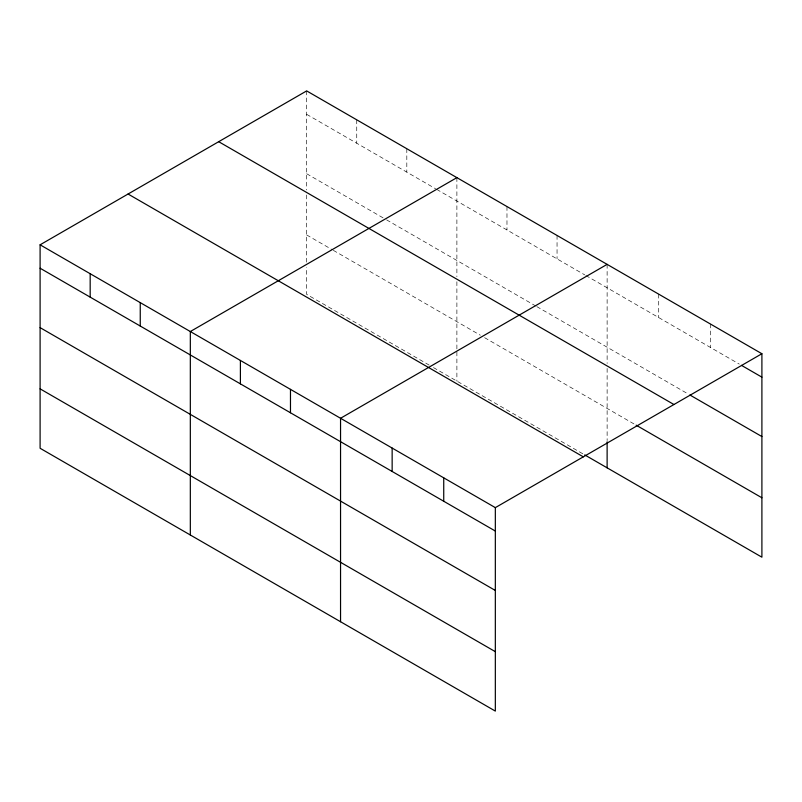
<?xml version="1.0" encoding="UTF-8"?>
<svg xmlns="http://www.w3.org/2000/svg" width="802" height="802" viewBox="0 0 802 802"><rect width="100%" height="100%" fill="white"/><g stroke="black" fill="none" stroke-linecap="round" stroke-linejoin="round"><path stroke-width="0.6" stroke-dasharray="4.01 3.01" d="M306.665 114.325L435.586 188.751M436.649 189.362L584.748 274.865M585.811 275.487L739.324 364.118M306.665 173.733L385.511 219.257M386.574 219.868L535.736 305.983M536.799 306.605L687.735 393.742M306.665 234.946L332.239 249.713M333.301 250.324L480.338 335.216M484.598 337.672L635.064 424.549M429.19 365.1L306.665 294.364L306.665 267.136M433.451 367.567L583.686 454.303M710.311 323.948L710.311 347.356M658.713 294.164L658.713 317.572M607.124 264.369L607.124 363.446M607.124 368.439L607.124 440.599M557.049 235.457L557.049 258.876M506.974 206.555L506.974 229.963M456.889 177.643L456.889 276.71M456.889 281.702L456.889 381.1M406.815 148.731L406.815 172.139M356.74 119.819L356.74 143.227M306.665 90.907L306.665 189.974M306.665 194.976L306.665 262.184"/><path stroke-width="1.2" d="M40.1 244.81L495.335 507.636L495.335 711.093L40.1 448.268L40.1 244.81L306.665 90.907L761.9 353.732L761.9 557.189L584.748 454.914M456.889 177.643L190.325 331.537L190.325 535.004M607.124 264.369L340.549 418.273L340.549 621.73M495.335 507.636L761.9 353.732M741.479 365.361L761.9 377.151M689.88 394.985L761.9 436.559M218.695 141.693L673.931 404.519M636.146 425.17L761.9 497.781M128.069 194.024L583.305 456.849M40.1 268.219L495.335 531.044M40.1 327.637L495.335 590.462M40.1 388.85L495.335 651.675M607.124 441.842L607.124 467.827M443.737 477.852L443.737 501.26M392.148 448.057L392.148 471.476M290.474 389.361L290.474 412.779M240.399 360.449L240.399 383.867M140.25 302.635L140.25 326.043M90.175 273.723L90.175 297.131"/></g></svg>
